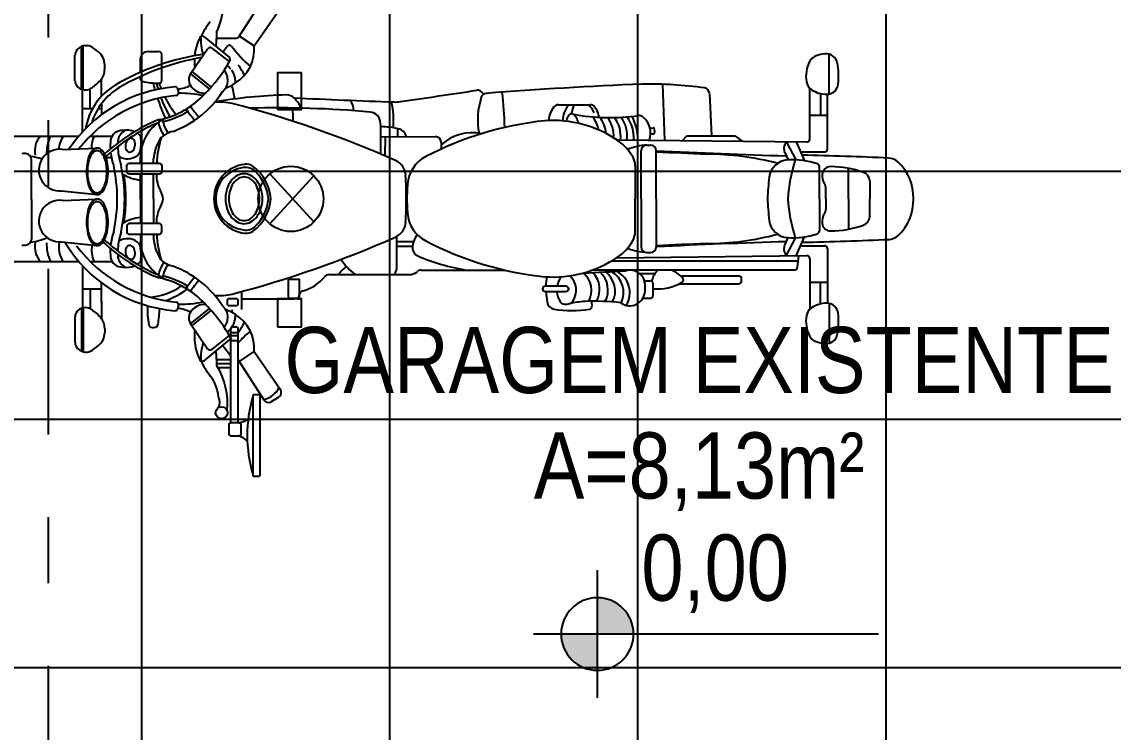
# Model space of a CAD drawing. Extents: x -263 to -176, y -135 to 681.
# Drawn here: x -216.181 to -214.531, y 641.152 to 642.226 of the extents above; entities that cross this region are included whole.
import ezdxf
from ezdxf.enums import TextEntityAlignment as Align

# ---------------------------------------------------------------- set-up
doc = ezdxf.new("R2010")
doc.units = 0
doc.header["$MEASUREMENT"] = 0
doc.header["$PDSIZE"] = -5
doc.linetypes.add('DASHDOT2', pattern=[0.5, 0.25, -0.125, 0, -0.125])
doc.layers.get('0').update_dxf_attribs({"linetype": 'CONTINUOUS'})
doc.layers.get('Defpoints').update_dxf_attribs({"linetype": 'CONTINUOUS'})
for name, color, linetype in [('DIVERSOS', 1, 'CONTINUOUS'), ('E-txt-g', 3, 'CONTINUOUS'), ('LAYER7', 4, 'CONTINUOUS')]:
    doc.layers.add(name, color=color, linetype=linetype)
for name, color, linetype, lineweight in [('E-Pen-C', 4, 'CONTINUOUS', 15), ('E-Pen-G', 3, 'CONTINUOUS', 30), ('E-Txt-W', 7, 'CONTINUOUS', 20)]:
    doc.layers.add(name, color=color, linetype=linetype, lineweight=lineweight)
doc.styles.add('F2', font='swissc.ttf')
doc.styles.add('REG60', font='romans.shx', dxfattribs={"width": 0.8, "height": 0.15})
doc.styles.add('REG80', font='romans.shx', dxfattribs={"width": 0.8, "height": 0.2})
doc.dimstyles.new('DIMENSION-1', dxfattribs={"dimtxt": 0.11, "dimasz": 0.07, "dimexe": 1, "dimexo": 0, "dimgap": 0.12, "dimtad": 1, "dimzin": 7, "dimdsep": 46, "dimtxsty": 'F2', "dimblk1": 'TRACO', "dimblk2": 'TRACO', "dimsah": 1, "dimcen": 1, "dimse1": 1, "dimse2": 1, "dimclrd": 256, "dimclre": 256, "dimclrt": 6, "dimadec": 0, "dimazin": 0, "dimtfac": 1, "dimtix": 1, "dimtmove": 2, "dimatfit": 3, "dimldrblk": 'TRACO', "dimfxl": 1, "dimtolj": 1, "dimtzin": 0, "dimarcsym": 0})

# ---------------------------------------------------------------- blocks, each defined once
blk = doc.blocks.new('TRACO')
at = {"layer": 'E-Pen-C'}
for p, q in [((0, 1), (0, -1)), ((-1, 0), (1, 0))]:
    blk.add_line(p, q, dxfattribs=at)
at = {"layer": 'E-Pen-G'}
blk.add_line((-0.424, -0.424), (0.424, 0.424), dxfattribs=at)
blk = doc.blocks.new('*D299')
at = {"color": 4, "lineweight": -2}
blk.add_line((-217.0713, 639.6702), (-213.3613, 639.6702), dxfattribs=at)
at = {"layer": 'Defpoints', "color": 0, "linetype": 'Continuous'}
for p in [(-213.2913, 642.4524), (-217.1413, 640.1524), (-213.2913, 639.6702)]:
    blk.add_point(p, dxfattribs=at)
at = {"color": 4, "linetype": 'Continuous', "lineweight": -2, "xscale": 0.07, "yscale": 0.07, "zscale": 0.07, "rotation": 180}
blk.add_blockref('TRACO', (-217.1413, 639.6702), dxfattribs=at)
at = {"color": 4, "linetype": 'Continuous', "lineweight": -2, "xscale": 0.07, "yscale": 0.07, "zscale": 0.07}
blk.add_blockref('TRACO', (-213.2913, 639.6702), dxfattribs=at)
at = {"color": 4, "linetype": 'Continuous', "insert": (-215.2163, 639.8415), "char_height": 0.1, "attachment_point": 5, "style": 'F2'}
blk.add_mtext('\\A1;3.85', dxfattribs=at)
blk = doc.blocks.new('TXT-AMB75')
at = {"layer": 'E-txt-g', "style": 'REG80', "width": 0.8, "flags": 8}
blk.add_attdef('TXT', text='', height=0.2, dxfattribs=at).set_placement((0.0055, 0.2964), align=Align.CENTER)
at = {"layer": 'E-Txt-W', "style": 'REG60', "width": 0.8, "flags": 8}
blk.add_attdef('TXT', text='', height=0.15, dxfattribs=at).set_placement((0.0055, 0.0271), align=Align.CENTER)
blk = doc.blocks.new('NIVEL')
at = {"layer": 'DIVERSOS'}
h = blk.add_hatch(color=7, dxfattribs=at)
h.paths.add_polyline_path([(0, 0.1375, 0.414214), (-0.1375, 0), (0, 0)])
h.paths.add_polyline_path([(0, 0), (0, -0.1375, 0.414214), (0.1375, 0)])
at = {"layer": 'DIVERSOS', "color": 7}
for p, q in [((0, 0.2417), (0, -0.2417)), ((1.0666, 0), (-0.2418, 0))]:
    blk.add_line(p, q, dxfattribs=at)
blk.add_circle((0, 0), 0.1375, dxfattribs=at)

msp = doc.modelspace()

# ---------------------------------------------------------------- hatches: boundary and pattern name
h = msp.add_hatch()
h.set_pattern_fill('ANSI37,_O', color=8, scale=3, angle=45)
h.set_pattern_definition([(90, (0, 0), (-0.375, 6e-17), []), (180, (0, 0), (-6e-17, -0.375), [])])
h.paths.add_polyline_path([(-216.2913, 643.0524), (-217.1413, 643.0524), (-217.1413, 642.6524), (-217.1413, 641.6524), (-217.1413, 641.1524), (-217.1413, 641.0425), (-216.2913, 641.0425)])
h.paths.add_polyline_path([(-216.2913, 641.0425), (-216.1413, 641.0425), (-216.1413, 643.0524), (-216.2913, 643.0524)])
h.paths.add_polyline_path([(-214.1413, 642.9024), (-214.1413, 643.0524), (-216.1413, 643.0524), (-216.1413, 642.9024)])
h.paths.add_polyline_path([(-216.1413, 642.9024), (-216.1413, 641.0425), (-213.9695, 641.0425, -0.166361), (-213.2713, 641.302, -0.414111), (-214.3913, 642.4224), (-214.3913, 642.4524), (-213.2913, 642.4524), (-213.2913, 642.8024), (-213.6827, 642.8024, -1), (-213.7499, 642.8024), (-214.1413, 642.8024), (-214.1413, 642.9024)])
h.paths.add_polyline_path([(-213.2713, 641.302, -0.00652), (-213.2413, 641.3024, -0.006695), (-213.2713, 641.302, 0.166361), (-213.9695, 641.0425), (-213.5325, 641.0425, -0.345772), (-213.4922, 641.0845), (-213.2521, 641.0848, -0.344553), (-213.2118, 641.0425), (-213.1413, 641.0425), (-213.1413, 642.4524), (-213.2413, 642.4524), (-213.2413, 642.4224), (-214.3913, 642.4224, 0.414111)])
h.paths.add_polyline_path([(-213.9695, 641.0425, 0.218082), (-214.3913, 640.1824), (-213.2413, 640.1824), (-213.2413, 640.1524), (-213.1413, 640.1524), (-213.1413, 641.0425), (-213.2121, 641.0425), (-213.2121, 640.9691, -0.331371), (-213.2521, 640.9291), (-213.4922, 640.9288, -0.330378), (-213.5322, 640.9691), (-213.5322, 641.0425)])
h.paths.add_polyline_path([(-216.1413, 641.0425), (-216.1413, 640.1524), (-214.3913, 640.1524), (-214.3913, 640.1824, -0.218082), (-213.9695, 641.0425)])
h.paths.add_polyline_path([(-216.1413, 641.0425), (-216.2913, 641.0425), (-216.2913, 640.1524), (-216.1413, 640.1524)])
h.paths.add_polyline_path([(-216.2913, 641.0425), (-217.1413, 641.0425), (-217.1413, 640.2524), (-217.1413, 640.1524), (-216.2913, 640.1524)])

# ---------------------------------------------------------------- linework, layer by layer
at = {"color": 8, "linetype": 'DASHDOT2'}
msp.add_line((-216.1413, 643.0524), (-216.1413, 640.1524), dxfattribs=at)
at = {"color": 8}
for p, q in [((-215.8531, 642.2031), (-215.8154, 642.2622)), ((-215.8299, 642.1894), (-215.7905, 642.2462)), ((-216.0884, 642.1233), (-216.0884, 642.1897)), ((-216.0859, 642.1901), (-216.0819, 642.1901)), ((-215.9056, 642.2032), (-215.8675, 642.1719)), ((-215.8867, 642.2013), (-215.8565, 642.2013)), ((-215.8774, 642.1801), (-215.8706, 642.1891)), ((-215.8524, 642.2043), (-215.8299, 642.1894)), ((-216.1009, 642.1368), (-216.1009, 642.1754)), ((-216.0911, 642.124), (-216.0911, 642.1885)), ((-215.9896, 642.181), (-215.9739, 642.181)), ((-215.9696, 642.1374), (-215.9696, 642.1767)), ((-215.9258, 642.1481), (-215.9004, 642.1851)), ((-215.8942, 642.1861), (-215.8674, 642.1653)), ((-214.9606, 642.1167), (-214.9606, 642.1769)), ((-216.0559, 642.1547), (-216.0559, 642.1606)), ((-216.0024, 642.1682), (-216.0024, 642.1493)), ((-216.0024, 642.1429), (-216.0024, 642.1402)), ((-215.9264, 642.1473), (-215.8977, 642.1242)), ((-215.924, 642.1507), (-215.8949, 642.1272)), ((-216.0894, 642.0596), (-216.0894, 642.1238)), ((-216.0777, 642.0947), (-216.0777, 642.1247)), ((-216.0609, 642.1134), (-216.0609, 642.1394)), ((-215.8778, 642.1203), (-215.8739, 642.1249)), ((-215.2128, 642.1315), (-215.2097, 642.0468)), ((-214.99, 642.0487), (-214.99, 642.1251)), ((-215.4845, 642.118), (-215.4835, 642.1162)), ((-215.1417, 642.1178), (-215.1386, 642.0536)), ((-214.9738, 642.1175), (-214.9738, 642.0847)), ((-214.9632, 642.0336), (-214.9632, 642.1164)), ((-216.0894, 642.0947), (-216.0744, 642.0947)), ((-216.066, 642.0947), (-216.0609, 642.0947)), ((-216.0609, 642.1022), (-216.0609, 642.0855)), ((-215.3701, 642.1006), (-215.3218, 642.1006)), ((-214.99, 642.0847), (-214.9632, 642.0847)), ((-215.6127, 642.0523), (-215.6127, 642.0642)), ((-215.2316, 642.0653), (-215.2268, 642.0657)), ((-215.2245, 642.0586), (-215.2249, 642.0641)), ((-216.2237, 642.0533), (-216.095, 642.0533)), ((-216.0777, 642.0532), (-216.0447, 642.0532)), ((-215.6384, 642.0522), (-215.5559, 642.0525)), ((-215.6317, 642.023), (-215.6312, 642.0522)), ((-215.5474, 642.0441), (-215.5471, 642.0336)), ((-215.2821, 642.0476), (-214.9943, 642.0444)), ((-215.2307, 642.0565), (-215.2261, 642.0568)), ((-215.1827, 642.0465), (-215.1761, 642.0536)), ((-215.1761, 642.0536), (-215.1034, 642.0536)), ((-215.1034, 642.0536), (-215.0922, 642.0455)), ((-215.0255, 642.0448), (-215.0112, 642.0173)), ((-215.0105, 642.0446), (-214.9978, 642.016)), ((-216.1198, 642.0329), (-216.0679, 642.0348)), ((-215.245, 641.9585), (-215.245, 642.0311)), ((-215.2364, 642.0396), (-215.2308, 642.0396)), ((-215.2222, 641.9585), (-215.2222, 642.0311)), ((-215.0278, 642.0284), (-215.0225, 642.0172)), ((-215.0038, 642.0293), (-214.9675, 642.0293)), ((-216.1668, 641.9575), (-216.1668, 642.0179)), ((-216.056, 642.0207), (-216.0457, 642.0207)), ((-216.0345, 642.0207), (-216.0311, 642.0207)), ((-216.0017, 642.0121), (-216.0017, 642.0213)), ((-215.982, 642.0121), (-215.982, 642.0189)), ((-215.2541, 642.0089), (-215.2541, 641.9585)), ((-216.0017, 641.9585), (-216.0017, 641.9959)), ((-215.982, 641.9585), (-215.982, 641.9959)), ((-215.8065, 641.996), (-215.7398, 641.9235)), ((-215.8065, 641.9206), (-215.7398, 641.9931)), ((-214.9755, 641.9585), (-214.9755, 642.0072)), ((-214.9313, 641.9585), (-214.9313, 642.0044)), ((-214.8992, 641.9858), (-214.8992, 641.9585)), ((-216.1212, 641.9706), (-216.0673, 641.9648)), ((-216.0017, 641.9585), (-216.0017, 641.921)), ((-215.982, 641.9585), (-215.982, 641.921)), ((-215.2541, 641.9081), (-215.2541, 641.9585)), ((-215.245, 641.9585), (-215.245, 641.8859)), ((-215.2222, 641.9585), (-215.2222, 641.8859)), ((-214.9755, 641.9585), (-214.9755, 641.9098)), ((-214.9658, 641.9585), (-214.9658, 641.974)), ((-214.9658, 641.9585), (-214.9658, 641.9429)), ((-214.9313, 641.9585), (-214.9313, 641.9126)), ((-214.8992, 641.9312), (-214.8992, 641.9585)), ((-216.1668, 641.9575), (-216.1668, 641.8971)), ((-216.1198, 641.9559), (-216.0679, 641.9578)), ((-216.1212, 641.8936), (-216.0673, 641.8878)), ((-216.0345, 641.8963), (-216.0311, 641.8963)), ((-216.0017, 641.9049), (-216.0017, 641.8956)), ((-215.982, 641.9049), (-215.982, 641.8981)), ((-215.615, 641.9012), (-215.615, 641.8518)), ((-215.615, 641.8937), (-215.5891, 641.8937)), ((-215.0278, 641.8886), (-215.0225, 641.8998)), ((-215.0255, 641.8722), (-215.0112, 641.8997)), ((-215.0105, 641.8724), (-214.9978, 641.901)), ((-215.615, 641.8866), (-215.5904, 641.8866)), ((-215.2364, 641.8773), (-215.2308, 641.8773)), ((-215.0038, 641.8876), (-214.9675, 641.8876)), ((-214.9632, 641.8833), (-214.9632, 641.8006)), ((-216.2237, 641.8636), (-216.095, 641.8636)), ((-216.0777, 641.8637), (-216.0447, 641.8637)), ((-215.2896, 641.8646), (-215.0074, 641.8646)), ((-215.2821, 641.8694), (-214.9943, 641.8726)), ((-215.0086, 641.8549), (-215.0064, 641.8724)), ((-214.99, 641.8683), (-214.99, 641.7919)), ((-216.0894, 641.8573), (-216.0894, 641.7932)), ((-215.7167, 641.8438), (-215.5952, 641.8438)), ((-215.6184, 641.8438), (-215.6163, 641.8473)), ((-215.5843, 641.8477), (-215.5831, 641.8488)), ((-215.5776, 641.8507), (-215.4511, 641.8507)), ((-215.3176, 641.8511), (-215.0128, 641.8511)), ((-215.2477, 641.8454), (-215.224, 641.8454)), ((-216.0609, 641.8023), (-216.0609, 641.8315)), ((-215.2401, 641.8343), (-215.2311, 641.8343)), ((-215.239, 641.8189), (-215.2391, 641.8284)), ((-215.2268, 641.8123), (-215.2268, 641.83)), ((-215.1874, 641.83), (-215.0974, 641.83)), ((-215.1852, 641.8418), (-215.0974, 641.8418)), ((-215.0932, 641.8343), (-215.0932, 641.8375)), ((-214.99, 641.8322), (-214.9632, 641.8322)), ((-214.9738, 641.7994), (-214.9738, 641.8322)), ((-216.0894, 641.8222), (-216.0705, 641.8222)), ((-216.0777, 641.8222), (-216.0777, 641.7923)), ((-216.0706, 641.8222), (-216.0609, 641.8222)), ((-215.8491, 641.8183), (-215.8491, 641.791)), ((-215.7624, 641.806), (-215.7624, 641.8112)), ((-216.0884, 641.7937), (-216.0884, 641.7272)), ((-216.0609, 641.8036), (-216.0609, 641.7776)), ((-215.8778, 641.7966), (-215.8739, 641.7921)), ((-215.8491, 641.8073), (-215.7699, 641.8073)), ((-215.2422, 641.8081), (-215.2311, 641.8081)), ((-214.9606, 641.8003), (-214.9606, 641.7401)), ((-216.1009, 641.7801), (-216.1009, 641.7416)), ((-216.0911, 641.7929), (-216.0911, 641.7285)), ((-215.9264, 641.7697), (-215.8977, 641.7928)), ((-215.924, 641.7663), (-215.8949, 641.7897)), ((-216.0559, 641.7623), (-216.0559, 641.7564)), ((-215.9258, 641.7689), (-215.9004, 641.7319)), ((-215.8658, 641.7608), (-215.8658, 641.6196)), ((-215.8615, 641.765), (-215.8583, 641.765)), ((-215.8541, 641.6199), (-215.8541, 641.7608)), ((-215.9201, 641.7449), (-215.9201, 641.7448)), ((-215.9056, 641.7138), (-215.8636, 641.7482)), ((-215.8942, 641.7309), (-215.8674, 641.7517)), ((-215.8658, 641.7566), (-215.8541, 641.7566)), ((-215.8658, 641.7518), (-215.8541, 641.7518)), ((-215.8658, 641.7442), (-215.8541, 641.7442)), ((-215.8774, 641.7369), (-215.8658, 641.7216)), ((-215.8524, 641.7127), (-215.8299, 641.7275)), ((-215.8299, 641.7275), (-215.7905, 641.6707)), ((-216.0859, 641.7269), (-216.0819, 641.7269)), ((-215.8867, 641.7157), (-215.8658, 641.7157)), ((-215.8541, 641.7153), (-215.8154, 641.6547)), ((-215.8865, 641.7096), (-215.8658, 641.7096)), ((-215.8853, 641.7033), (-215.8658, 641.7033)), ((-215.8318, 641.6617), (-215.8318, 641.5399)), ((-215.8309, 641.6625), (-215.8225, 641.6625)), ((-215.8216, 641.6617), (-215.8216, 641.5399)), ((-215.8037, 641.652), (-215.7931, 641.6585)), ((-215.8309, 641.5391), (-215.8225, 641.5391))]:
    msp.add_line(p, q, dxfattribs=at)
for points in [[(-215.7942, 642.0929), (-215.7942, 642.1493), (-215.7588, 642.1493), (-215.7588, 642.0929)], [(-215.7781, 641.808), (-215.7781, 641.837), (-215.762, 641.837), (-215.762, 641.808)], [(-215.7942, 641.7645), (-215.7942, 641.808), (-215.7588, 641.808), (-215.7588, 641.7645)]]:
    msp.add_lwpolyline(points, close=True, dxfattribs=at)
for points in [[(-215.3396, 642.0724, 0.056144), (-215.3423, 642.0801, 0.085082), (-215.3454, 642.0845, 0.153535), (-215.3496, 642.0866, 0.197677), (-215.3531, 642.0858, 0.1268), (-215.3559, 642.0826, 0.072333), (-215.3582, 642.0756, 0.051836)], [(-215.8174, 641.9585, 0.074545), (-215.8197, 641.9734, 0.085152), (-215.8256, 641.9852, 0.106245), (-215.8351, 641.9936, 0.128192), (-215.8454, 641.9962, 0.128192), (-215.8556, 641.9936, 0.106245), (-215.8651, 641.9852, 0.085152), (-215.8711, 641.9734, 0.074545), (-215.8733, 641.9585, 0.074545)], [(-215.8219, 641.9585, 0.070978), (-215.8238, 641.9715, 0.082547), (-215.8287, 641.9818, 0.106804), (-215.8367, 641.9891, 0.13387), (-215.8451, 641.9914, 0.13387), (-215.8535, 641.9891, 0.106804), (-215.8615, 641.9818, 0.082547), (-215.8664, 641.9715, 0.070978), (-215.8683, 641.9585, 0.070978)], [(-215.8733, 641.9585, 0.074545), (-215.8711, 641.9436, 0.085152), (-215.8651, 641.9318, 0.106245), (-215.8556, 641.9234, 0.128192), (-215.8454, 641.9207, 0.128192), (-215.8351, 641.9234, 0.106245), (-215.8256, 641.9318, 0.085152), (-215.8197, 641.9436, 0.074545), (-215.8174, 641.9585, 0.074545)], [(-215.8683, 641.9585, 0.070978), (-215.8664, 641.9454, 0.082547), (-215.8615, 641.9352, 0.106804), (-215.8535, 641.9278, 0.13387), (-215.8451, 641.9256, 0.13387), (-215.8367, 641.9278, 0.106804), (-215.8287, 641.9352, 0.082547), (-215.8238, 641.9454, 0.070978), (-215.8219, 641.9585, 0.070978)]]:
    msp.add_lwpolyline(points, format="xyb", dxfattribs=at)
for points in [[(-216.0154, 642.0498, 0.137096), (-216.0181, 642.0495, 0.107007), (-216.021, 642.0476, 0.081077), (-216.0231, 642.0447, 0.06906), (-216.0244, 642.0407, 0.06906), (-216.0246, 642.0364, 0.081077), (-216.0237, 642.0329, 0.107007), (-216.0217, 642.0302, 0.137096), (-216.0192, 642.029, 0.137096), (-216.0165, 642.0292, 0.107007), (-216.0136, 642.0311, 0.081077), (-216.0115, 642.034, 0.06906), (-216.0102, 642.0381, 0.06906), (-216.01, 642.0423, 0.081077), (-216.0109, 642.0458, 0.107007), (-216.013, 642.0486, 0.137096)], [(-216.0672, 642.0352, 0.18436), (-216.0726, 642.0331, 0.102224), (-216.0787, 642.0249, 0.061167), (-216.0821, 642.0142, 0.04746), (-216.0835, 641.9999, 0.04746), (-216.0821, 641.9856, 0.061167), (-216.0787, 641.975, 0.102224), (-216.0726, 641.9667, 0.18436), (-216.0672, 641.9647, 0.18436), (-216.0617, 641.9667, 0.102224), (-216.0556, 641.975, 0.061167), (-216.0522, 641.9856, 0.04746), (-216.0508, 641.9999, 0.04746), (-216.0522, 642.0142, 0.061167), (-216.0556, 642.0249, 0.102224), (-216.0617, 642.0331, 0.18436)], [(-216.0674, 642.0311, 0.18436), (-216.0723, 642.0292, 0.102224), (-216.0778, 642.0218, 0.061167), (-216.0809, 642.0122, 0.04746), (-216.0821, 641.9993, 0.04746), (-216.0809, 641.9864, 0.061167), (-216.0778, 641.9769, 0.102224), (-216.0723, 641.9694, 0.18436), (-216.0674, 641.9676, 0.18436), (-216.0625, 641.9694, 0.102224), (-216.057, 641.9769, 0.061167), (-216.0539, 641.9864, 0.04746), (-216.0527, 641.9993, 0.04746), (-216.0539, 642.0122, 0.061167), (-216.057, 642.0218, 0.102224), (-216.0625, 642.0292, 0.18436)], [(-216.0227, 642.0002), (-216.0227, 642.0078, -0.414214), (-216.0184, 642.0121), (-215.9738, 642.0121, -0.414214), (-215.9695, 642.0078), (-215.9695, 642.0002, -0.414214), (-215.9738, 641.9959), (-216.0184, 641.9959, -0.414214)], [(-216.0672, 641.9582, 0.18436), (-216.0726, 641.9562, 0.102224), (-216.0787, 641.9479, 0.061167), (-216.0821, 641.9373, 0.04746), (-216.0835, 641.923, 0.04746), (-216.0821, 641.9087, 0.061167), (-216.0787, 641.898, 0.102224), (-216.0726, 641.8898, 0.18436), (-216.0672, 641.8877, 0.18436), (-216.0617, 641.8898, 0.102224), (-216.0556, 641.898, 0.061167), (-216.0522, 641.9087, 0.04746), (-216.0508, 641.923, 0.04746), (-216.0522, 641.9373, 0.061167), (-216.0556, 641.9479, 0.102224), (-216.0617, 641.9562, 0.18436)], [(-216.0674, 641.9541, 0.18436), (-216.0723, 641.9522, 0.102224), (-216.0778, 641.9448, 0.061167), (-216.0809, 641.9352, 0.04746), (-216.0821, 641.9223, 0.04746), (-216.0809, 641.9095, 0.061167), (-216.0778, 641.8999, 0.102224), (-216.0723, 641.8925, 0.18436), (-216.0674, 641.8906, 0.18436), (-216.0625, 641.8925, 0.102224), (-216.057, 641.8999, 0.061167), (-216.0539, 641.9095, 0.04746), (-216.0527, 641.9223, 0.04746), (-216.0539, 641.9352, 0.061167), (-216.057, 641.9448, 0.102224), (-216.0625, 641.9522, 0.18436)], [(-216.0227, 641.9168), (-216.0227, 641.9092, 0.414214), (-216.0184, 641.9049), (-215.9738, 641.9049, 0.414214), (-215.9695, 641.9092), (-215.9695, 641.9168, 0.414214), (-215.9738, 641.921), (-216.0184, 641.921, 0.414214)], [(-216.0154, 641.8672, 0.137096), (-216.013, 641.8684, 0.107007), (-216.0109, 641.8712, 0.081077), (-216.01, 641.8747, 0.06906), (-216.0102, 641.8789, 0.06906), (-216.0115, 641.8829, 0.081077), (-216.0136, 641.8859, 0.107007), (-216.0165, 641.8877, 0.137096), (-216.0192, 641.888, 0.137096), (-216.0217, 641.8868, 0.107007), (-216.0237, 641.884, 0.081077), (-216.0246, 641.8805, 0.06906), (-216.0244, 641.8763, 0.06906), (-216.0231, 641.8723, 0.081077), (-216.021, 641.8693, 0.107007), (-216.0181, 641.8675, 0.137096)], [(-215.3936, 641.8221), (-215.3936, 641.8224, -0.414214), (-215.3893, 641.8267), (-215.3591, 641.8267, -0.414214), (-215.3548, 641.8224), (-215.3548, 641.8221, -0.414214), (-215.3591, 641.8178), (-215.3893, 641.8178, -0.414214)], [(-215.8703, 641.7992), (-215.8703, 641.8053, -0.414214), (-215.8677, 641.8078), (-215.8573, 641.8078, -0.414214), (-215.8547, 641.8053), (-215.8547, 641.7992, -0.414214), (-215.8573, 641.7966), (-215.8677, 641.7966, -0.414214)], [(-215.8685, 641.6157), (-215.8685, 641.6043, 0.414214), (-215.8642, 641.6001), (-215.8537, 641.6001, 0.414214), (-215.8494, 641.6043), (-215.8494, 641.6157, 0.414214), (-215.8537, 641.6199), (-215.8642, 641.6199, 0.414214)]]:
    msp.add_lwpolyline(points, format="xyb", close=True, dxfattribs=at)
for centre, radius in [((-215.7746, 641.9583), 0.0493), ((-215.8792, 641.6351), 0.00904)]:
    msp.add_circle(centre, radius, dxfattribs=at)
for centre, radius, start, end in [((-216.001, 642.2631), 0.1259, 335.521, 9.8102), ((-215.8098, 642.1552), 0.1118, 140.8329, 154.5058), ((-216.133, 642.2131), 0.2466, 354.2669, 359.4898), ((-216.064, 642.1376), 0.0577, 116.5157, 122.478), ((-216.0859, 642.1815), 0.00856, 90, 116.5157), ((-216.0819, 642.1815), 0.00856, 60.4512, 90), ((-215.8405, 642.1665), 0.0799, 153.8354, 174.1311), ((-215.9083, 642.1998), 0.00428, 50.7024, 153.8354), ((-215.8254, 642.201), 0.0854, 178.4412, 196.5102), ((-215.8674, 642.1867), 0.004, 36.0442, 142.8763), ((-215.89, 642.1847), 0.0603, 301.784, 4.5483), ((-215.8565, 642.2053), 0.004, 270, 327.4396), ((-216.088, 642.1754), 0.0128, 122.478, 180), ((-216.1201, 642.1142), 0.086, 50.303, 60.4512), ((-216.0816, 642.1606), 0.0257, 0, 50.303), ((-215.8523, 641.8077), 0.3732, 98.2689, 120.2448), ((-215.9896, 642.1682), 0.0128, 90, 180), ((-215.9739, 642.1767), 0.00428, 0, 90), ((-215.8968, 642.1827), 0.00428, 52.2473, 145.519), ((-215.721, 642.2932), 0.177, 216.0442, 229.5793), ((-214.975, 642.1582), 0.0171, 109.0176, 153.4421), ((-214.9603, 642.1155), 0.0623, 96.257, 109.0176), ((-214.9652, 642.1604), 0.0171, 10.9617, 96.257), ((-215.8459, 641.8041), 0.3732, 99.8092, 120.2448), ((-215.8405, 642.1665), 0.0799, 177.6075, 186.9102), ((-216.0682, 642.2814), 0.2319, 314.6409, 330.4011), ((-215.8907, 642.1342), 0.0325, 39.0272, 51.9723), ((-215.87, 642.1688), 0.004, 330.4011, 50.7024), ((-215.9162, 642.113), 0.0783, 24.0671, 37.4396), ((-214.9444, 642.1429), 0.0514, 153.4421, 188.6553), ((-215.054, 642.1432), 0.1076, 353.83, 10.9617), ((-216.0816, 642.1547), 0.0257, 319.8337, 0), ((-215.9981, 642.1402), 0.00428, 180, 257.0419), ((-215.9117, 642.1384), 0.0171, 145.519, 220.1735), ((-215.8989, 642.1364), 0.0291, 358.7033, 35.0034), ((-215.8907, 642.1342), 0.0325, 358.6792, 35.0264), ((-215.9329, 641.9153), 0.2129, 94.4969, 146.3702), ((-216.088, 642.1368), 0.0128, 180, 236.6758), ((-216.0787, 642.1511), 0.0299, 236.6758, 239.4499), ((-216.0852, 642.1401), 0.0171, 239.4499, 303.9196), ((-215.9916, 642.0489), 0.0946, 120.9152, 170.6258), ((-215.9852, 642.0453), 0.0946, 120.9152, 162.8364), ((-216.1125, 642.1807), 0.0661, 303.9196, 319.8337), ((-215.9741, 642.2447), 0.1115, 257.0419, 270.108), ((-215.6945, 642.2037), 0.2967, 193.685, 195.7923), ((-215.8108, 642.1701), 0.1707, 192.4698, 195.6556), ((-215.9739, 642.1374), 0.00428, 270.108, 0), ((-215.836, 642.1774), 0.1446, 197.8118, 201.3124), ((-215.9493, 642.1233), 0.00428, 15.258, 94.4969), ((-215.9743, 642.1165), 0.0302, 5.1224, 15.258), ((-215.9513, 642.176), 0.0523, 276.8609, 298.2339), ((-215.9046, 642.1443), 0.0263, 220.1735, 272.0633), ((-215.8869, 642.1361), 0.0171, 319.1855, 358.7033), ((-215.8899, 642.1793), 0.0557, 287.813, 304.5915), ((-216.0576, 642.077), 0.201, 9.2486, 15.3175), ((-214.9737, 635.6016), 6.5357, 92.36561, 94.4358), ((-215.2343, 641.5204), 0.6115, 81.9901, 90.8607), ((-215.1503, 642.1174), 0.00856, 2.8271, 81.9901), ((-214.9782, 642.1378), 0.0171, 188.6553, 237.2071), ((-214.9637, 642.1603), 0.044, 237.2071, 269.1988), ((-214.9641, 642.1335), 0.0171, 269.1988, 353.83), ((-215.9264, 641.9009), 0.2148, 95.7787, 141.7622), ((-215.6945, 642.2037), 0.2967, 198.4449, 204.6334), ((-216.0001, 642.2048), 0.1297, 282.6448, 317.0359), ((-215.8108, 642.1701), 0.1707, 200.2574, 210.9013), ((-215.836, 642.1774), 0.1446, 206.8349, 219.1999), ((-216.0037, 642.2004), 0.1491, 290.0845, 327.5257), ((-215.9484, 642.1188), 0.00428, 275.7787, 5.1224), ((-215.9431, 641.9356), 0.1824, 78.6059, 90.3415), ((-215.7652, 641.4038), 0.7117, 91.3139, 100.0407), ((-215.7812, 642.0983), 0.0171, 43.3243, 91.3139), ((-214.4725, 672.2892), 30.2062, 267.53895, 267.82594), ((-215.8087, 642.0723), 0.055, 24.8614, 43.3243), ((-215.7084, 642.092), 0.0286, 359.0902, 32.2964), ((-257.9326, 927.8914), 288.9031, 278.424024, 278.447196), ((-215.492, 642.1139), 0.00856, 28.5514, 98.4472), ((-215.3829, 642.0781), 0.1091, 161.9884, 190.9532), ((-215.4785, 642.1092), 0.00856, 94.4358, 161.9884), ((-215.9871, 642.0549), 0.5361, 1.209, 6.9337), ((-215.998, 642.2013), 0.1297, 283.3715, 301.3249), ((-215.7842, 642.1974), 0.1812, 214.8443, 221.5826), ((-215.7776, 642.2019), 0.1812, 214.9067, 221.5218), ((-215.8831, 642.0102), 0.0944, 77.8302, 93.9159), ((-216.2825, 640.5039), 1.6527, 66.226, 75.3033), ((-215.794, 640.5475), 1.5483, 84.8293, 91.5713), ((-215.8708, 642.0813), 0.0999, 356.6367, 8.2567), ((-215.7782, 642.0735), 0.1591, 357.1486, 11.3635), ((-215.6164, 642.1561), 0.0514, 267.8259, 278.424), ((-215.3446, 642.0724), 0.0407, 142.4974, 174.0224), ((-215.3701, 642.092), 0.00856, 90, 142.4974), ((-215.311, 642.071), 0.0532, 146.2979, 174.4306), ((-215.2929, 642.0756), 0.0588, 154.8594, 169.0097), ((-215.3388, 642.0808), 0.0241, 18.3548, 54.9232), ((-215.3218, 642.092), 0.00856, 41.095, 90), ((-215.3368, 642.0789), 0.0284, 5.4435, 41.095), ((-215.8594, 641.808), 0.2937, 114.8801, 132.0607), ((-215.9363, 642.0209), 0.0655, 117.0473, 179.6062), ((-215.9596, 642.024), 0.0556, 102.6448, 114.8801), ((-215.9302, 642.0819), 0.0453, 190.2344, 217.1371), ((-215.9238, 642.0852), 0.0453, 189.3206, 216.9338), ((-215.9544, 642.0563), 0.0257, 107.1265, 117.0473), ((-215.656, 642.0725), 0.0171, 2.4197, 84.8293), ((-215.3372, 641.5732), 0.506, 96.0441, 117.4623), ((-215.3783, 641.9035), 0.1733, 55.7768, 94.0288), ((-215.2918, 642.3948), 0.3136, 259.7205, 277.835), ((-215.3542, 642.0536), 0.0459, 11.0089, 38.6482), ((-215.3438, 642.0534), 0.0459, 4.6068, 37.9011), ((-215.3323, 642.0536), 0.0459, 356.0108, 36.9065), ((-215.3218, 642.0536), 0.0459, 352.3592, 36.9849), ((-215.3119, 642.0539), 0.0459, 351.8913, 37.1496), ((-215.31, 642.051), 0.0539, 356.0657, 35.4453), ((-215.331, 642.0459), 0.0812, 0.9619, 27.161), ((-215.2479, 642.0756), 0.00856, 52.0446, 97.835), ((-215.2618, 642.0578), 0.0312, 339.8112, 52.0446), ((-215.8573, 641.8045), 0.2937, 113.6956, 133.005), ((-216.0294, 642.0437), 0.0181, 87.6878, 168.8293), ((-216.0159, 642.0434), 0.0204, 112.3341, 169.2834), ((-216.0231, 642.0303), 0.0319, 67.1567, 100.0783), ((-216.0231, 642.0303), 0.0319, 55.1657, 58.4949), ((-215.9448, 642.0227), 0.0384, 101.4778, 122.0873), ((-216.2692, 642.0465), 0.6308, 358.1325, 2.4197), ((-215.6404, 641.9477), 0.1198, 76.3249, 89.1804), ((-215.6161, 642.0475), 0.0171, 16.782, 76.3249), ((-215.5008, 641.99), 0.0682, 77.8259, 132.9545), ((-215.2266, 642.0639), 0.00171, 4.3987, 94.6534), ((-215.2262, 642.0585), 0.00171, 273.2245, 4.3987), ((-216.1258, 642.0305), 0.0359, 140.3451, 189.8858), ((-216.0845, 642.0274), 0.0593, 154.0504, 182.4153), ((-216.0881, 642.0318), 0.0372, 144.5037, 178.5752), ((-216.0374, 642.036), 0.0385, 153.363, 182.1982), ((-215.9545, 642.039), 0.093, 174.9607, 183.2797), ((-215.9432, 642.039), 0.093, 174.9607, 177.8282), ((-216.0097, 642.0495), 0.00856, 5.5725, 55.1657), ((-216.0747, 642.0431), 0.0738, 351.4647, 5.5725), ((-215.9133, 642.0134), 0.0689, 152.2647, 175.3911), ((-215.8282, 642.0066), 0.1491, 162.8434, 177.8981), ((-215.9516, 642.0335), 0.0257, 122.0873, 152.2647), ((-215.6227, 642.0455), 0.0239, 16.582, 16.782), ((-215.5559, 642.0439), 0.00856, 1.5482, 90.1731), ((-215.3202, 641.9867), 0.0718, 28.6986, 56.7887), ((-215.0066, 642.0327), 0.0226, 147.7086, 172.5752), ((-214.9942, 642.0487), 0.00428, 269.3643, 0), ((-216.1781, 642.0051), 0.0217, 78.207, 98.3928), ((-216.1754, 642.0179), 0.00856, 0, 78.207), ((-216.1242, 642.0018), 0.0314, 81.9071, 275.5234), ((-215.9545, 642.039), 0.093, 186.3272, 199.1308), ((-215.9432, 642.039), 0.093, 181.0009, 199.1308), ((-216.0144, 642.0341), 0.0128, 307.5564, 351.4647), ((-215.2302, 641.9438), 0.096, 93.7127, 111.5258), ((-215.2364, 642.0311), 0.00856, 90, 180), ((-215.2308, 642.0311), 0.00856, 0, 90), ((-214.6855, 653.1637), 11.1456, 267.24012, 268.25268), ((-214.6855, 653.1622), 11.1456, 267.24012, 267.63098), ((-215.148, 641.5954), 0.4307, 75.2679, 89.7715), ((-215.0163, 642.0339), 0.0128, 172.5752, 205.641), ((-215.2381, 632.8452), 9.1822, 87.70872, 88.52436), ((-214.9675, 642.0336), 0.00428, 270, 0), ((-216.1776, 641.941), 0.0818, 70.9427, 83.2667), ((-216.2877, 641.9564), 0.2508, 0.4743, 11.9881), ((-216.0216, 642.0435), 0.0247, 237.6522, 307.5564), ((-216.2765, 641.9564), 0.2508, 0.4743, 11.9881), ((-215.8386, 641.9585), 0.0523, 96.0397, 263.9603), ((-215.8416, 641.9936), 0.0171, 53.3568, 98.3291), ((-215.6266, 641.9928), 0.0257, 3.1379, 66.226), ((-215.5469, 641.9766), 0.0514, 117.4623, 175.8623), ((-215.2797, 642.0089), 0.0257, 0, 28.6986), ((-215.0216, 641.9872), 0.03, 93.6051, 172.3535), ((-215.016, 641.8986), 0.1188, 71.5083, 93.6051), ((-214.8015, 641.947), 0.2218, 161.5361, 177.0433), ((-214.9797, 642.0072), 0.00428, 0, 71.5083), ((-214.8719, 641.9973), 0.0227, 46.8256, 87.7087), ((-214.9062, 641.9607), 0.0729, 358.243, 46.8256), ((-215.9974, 642.0458), 0.059, 237.8956, 265.8204), ((-216.2746, 641.9564), 0.2508, 0.4743, 8.7537), ((-215.9276, 641.9943), 0.0501, 178.1353, 208.6436), ((-215.8407, 641.9585), 0.0474, 96.8553, 263.1447), ((-215.8428, 641.9844), 0.0214, 45.2016, 99.5831), ((-215.8707, 641.9544), 0.0659, 3.5313, 53.3568), ((-215.8742, 641.9528), 0.0659, 4.9264, 45.2016), ((-216.1863, 641.9621), 0.5862, 359.6438, 3.1379), ((-214.759, 641.952), 0.2949, 172.3535, 178.7337), ((-214.949, 641.9934), 0.0226, 174.8595, 213.0564), ((-214.9587, 641.9942), 0.0128, 89.7388, 174.8595), ((-214.9597, 641.8574), 0.1497, 70.2249, 89.5812), ((-214.9121, 641.9858), 0.0128, 0, 76.3878), ((-215.1148, 641.9453), 0.4846, 175.8623, 178.4466), ((-214.9786, 641.974), 0.0128, 0, 33.0564), ((-216.2877, 641.9606), 0.2508, 348.0119, 359.5257), ((-216.2765, 641.9606), 0.2508, 348.0119, 359.5257), ((-216.2746, 641.9606), 0.2508, 351.2463, 359.5257), ((-215.9936, 641.9568), 0.0259, 3.7037, 31.4497), ((-215.9936, 641.9602), 0.0259, 328.5503, 356.2963), ((-215.8707, 641.9625), 0.0659, 306.6432, 356.4687), ((-215.8742, 641.9641), 0.0659, 314.7984, 355.0736), ((-216.1863, 641.9548), 0.5862, 356.8621, 0.3562), ((-215.1148, 641.9716), 0.4846, 181.5534, 184.1377), ((-214.759, 641.965), 0.2949, 181.2663, 187.6465), ((-214.8015, 641.9699), 0.2218, 182.9567, 198.4639), ((-214.9062, 641.9562), 0.0729, 313.1744, 1.757), ((-216.1242, 641.9249), 0.0314, 81.9071, 275.5234), ((-215.9276, 641.9227), 0.0501, 151.3564, 181.8647), ((-214.9786, 641.9429), 0.0128, 326.9436, 0), ((-215.9974, 641.8712), 0.059, 94.1796, 122.1044), ((-215.5469, 641.9404), 0.0514, 184.1377, 242.5377), ((-215.0216, 641.9297), 0.03, 187.6465, 266.3949), ((-214.949, 641.9236), 0.0226, 146.9436, 185.1405), ((-214.9121, 641.9312), 0.0128, 283.6122, 0), ((-215.8428, 641.9325), 0.0214, 260.4169, 314.7984), ((-215.8416, 641.9234), 0.0171, 261.6709, 306.6432), ((-215.6266, 641.9242), 0.0257, 293.774, 356.8621), ((-214.9797, 641.9098), 0.00428, 288.4917, 0), ((-214.9587, 641.9227), 0.0128, 185.1405, 270.2612), ((-214.9597, 642.0595), 0.1497, 270.4188, 289.7751), ((-216.1754, 641.8971), 0.00856, 281.793, 0), ((-216.1776, 641.9741), 0.0818, 276.7333, 294.8984), ((-216.1258, 641.8865), 0.0359, 170.1142, 219.6549), ((-216.0881, 641.8852), 0.0372, 167.1296, 215.4963), ((-215.9329, 642.0016), 0.2129, 210.661, 265.5031), ((-215.8594, 642.109), 0.2937, 227.3251, 245.1199), ((-215.8573, 642.1125), 0.2937, 226.995, 246.3044), ((-215.9545, 641.878), 0.093, 160.8692, 173.6728), ((-215.9432, 641.878), 0.093, 160.8692, 178.9991), ((-216.0216, 641.8735), 0.0247, 52.4436, 122.3478), ((-216.0144, 641.8829), 0.0128, 8.5353, 52.4436), ((-215.9363, 641.8961), 0.0655, 180.3938, 242.9527), ((-215.9133, 641.9036), 0.0689, 184.6089, 207.7353), ((-215.8282, 641.9104), 0.1491, 182.1019, 197.1566), ((-216.2825, 643.4131), 1.6527, 284.6967, 293.774), ((-215.56, 641.8846), 0.0305, 140.0232, 181.4996), ((-215.3372, 642.3438), 0.506, 242.5377, 263.9559), ((-215.3202, 641.9302), 0.0718, 303.2113, 331.3014), ((-215.2797, 641.9081), 0.0257, 331.3014, 0), ((-214.6855, 630.7532), 11.1456, 91.74732, 92.75988), ((-215.148, 642.3215), 0.4307, 270.2285, 284.7321), ((-215.016, 642.0184), 0.1188, 266.3949, 288.4917), ((-215.2381, 651.0718), 9.1822, 271.47564, 272.30115), ((-214.8719, 641.9197), 0.0227, 272.2913, 313.1744), ((-216.1781, 641.91), 0.0217, 261.6072, 281.793), ((-216.0845, 641.8896), 0.0593, 177.5847, 205.9496), ((-215.9264, 642.0161), 0.2148, 216.7554, 264.2213), ((-216.0374, 641.881), 0.0385, 168.5129, 206.637), ((-215.9545, 641.878), 0.093, 176.7203, 185.0393), ((-216.0747, 641.8738), 0.0738, 354.4275, 8.5353), ((-215.5777, 641.8841), 0.0128, 181.4996, 246.6427), ((-215.2302, 641.9731), 0.096, 248.4742, 266.2873), ((-215.2364, 641.8859), 0.00856, 180, 270), ((-215.2308, 641.8859), 0.00856, 270, 0), ((-214.6855, 630.7547), 11.1456, 92.36902, 92.75988), ((-215.0163, 641.883), 0.0128, 154.359, 187.4248), ((-215.0066, 641.8843), 0.0226, 187.4248, 212.2914), ((-214.9675, 641.8833), 0.00428, 0, 90), ((-216.0294, 641.8733), 0.0181, 191.1707, 272.3122), ((-215.9432, 641.878), 0.093, 182.1718, 185.0393), ((-216.0159, 641.8736), 0.0204, 190.7166, 247.6659), ((-216.0231, 641.8867), 0.0319, 301.5051, 304.8343), ((-216.0097, 641.8675), 0.00856, 304.8343, 354.4275), ((-215.9302, 641.8351), 0.0453, 142.8629, 169.7656), ((-215.9516, 641.8835), 0.0257, 207.7353, 237.9127), ((-215.9448, 641.8942), 0.0384, 237.9127, 258.5222), ((-215.6194, 641.9193), 0.0951, 213.3859, 232.4739), ((-215.4575, 642.1624), 0.316, 246.6427, 260.5223), ((-215.3783, 642.0135), 0.1733, 265.9712, 304.2232), ((-214.9942, 641.8683), 0.00428, 0, 90.6357), ((-216.0231, 641.8867), 0.0319, 259.9217, 292.8433), ((-215.9238, 641.8318), 0.0453, 143.0662, 170.6794), ((-216.0037, 641.7165), 0.1491, 32.4743, 69.9155), ((-215.7167, 641.8353), 0.00856, 90, 141.068), ((-215.5719, 641.7268), 0.1758, 132.3055, 138.2462), ((-215.6235, 641.8518), 0.00856, 328.0274, 0), ((-215.5952, 641.8609), 0.0171, 270, 309.5387), ((-215.5776, 641.8422), 0.00856, 90, 129.5387), ((-215.5752, 647.2914), 5.4505, 272.5486, 273.2315), ((-215.3546, 641.8198), 0.0345, 331.7508, 49.9014), ((-215.3438, 641.8217), 0.0361, 329.8767, 44.2278), ((-215.3312, 641.8206), 0.0361, 331.3167, 48.0597), ((-215.3203, 641.8189), 0.0361, 333.1337, 53.4177), ((-215.3076, 641.8171), 0.0361, 333.4944, 59.7642), ((-215.2982, 641.8166), 0.0361, 327.9971, 63.0183), ((-215.2618, 641.8276), 0.0228, 2.0694, 105.566), ((-215.19, 641.8234), 0.0405, 136.8041, 165.0837), ((-215.2226, 641.7999), 0.0562, 44.2115, 65.8484), ((-215.0128, 641.8554), 0.00428, 270, 352.8434), ((-215.9966, 641.9096), 0.1003, 275.9386, 304.5183), ((-215.9596, 641.893), 0.0556, 245.1199, 257.3552), ((-216.0001, 641.7121), 0.1297, 42.9641, 77.3552), ((-215.998, 641.7156), 0.1297, 58.6751, 76.6285), ((-215.9544, 641.8607), 0.0257, 242.9527, 252.8735), ((-215.7842, 641.7196), 0.1812, 138.4174, 145.1557), ((-215.7776, 641.7151), 0.1812, 138.4782, 145.0933), ((-215.7721, 641.88), 0.0626, 284.9005, 321.068), ((-215.2658, 641.8237), 0.1232, 172.1779, 178.584), ((-215.3385, 641.8208), 0.0339, 144.2076, 169.9356), ((-215.3734, 641.8201), 0.0302, 326.657, 46.5737), ((-215.2311, 641.83), 0.00428, 0, 90), ((-215.2191, 641.8898), 0.0677, 263.4625, 302.081), ((-215.1854, 641.8361), 0.00428, 302.081, 44.2115), ((-215.0974, 641.8375), 0.00428, 0, 90), ((-215.0974, 641.8343), 0.00428, 270, 0), ((-216.0135, 641.934), 0.1389, 291.2356, 306.3114), ((-215.8831, 641.9067), 0.0944, 266.0841, 282.1698), ((-215.7538, 641.8112), 0.00856, 104.9005, 180), ((-215.2658, 641.8237), 0.1232, 182.7243, 189.9832), ((-215.3385, 641.8208), 0.0339, 185.0351, 211.1608), ((-215.262, 641.8197), 0.0229, 232.9585, 358.1191), ((-215.2311, 641.8123), 0.00428, 270, 0), ((-216.0852, 641.7769), 0.0171, 56.0804, 120.5501), ((-215.877, 641.7906), 0.1143, 176.8662, 191.5327), ((-215.9484, 641.7982), 0.00428, 354.8776, 84.2213), ((-215.9743, 641.8005), 0.0302, 344.742, 354.8776), ((-215.9431, 641.9814), 0.1824, 269.6585, 281.3941), ((-215.9046, 641.7726), 0.0263, 87.9367, 139.8265), ((-216.0682, 641.6356), 0.2319, 29.246, 45.3591), ((-215.3745, 641.8045), 0.0128, 189.9832, 260.825), ((-215.3602, 641.8077), 0.00856, 211.1608, 264.9489), ((-215.3591, 641.8195), 0.0205, 264.9489, 288.6948), ((-215.3209, 641.6602), 0.1434, 93.7618, 103.0406), ((-215.3553, 641.8082), 0.00856, 288.6948, 326.657), ((-215.3157, 641.4484), 0.3552, 83.5447, 92.3456), ((-215.3236, 641.7959), 0.00428, 278.8122, 353.7644), ((-215.3405, 641.7978), 0.0213, 353.7644, 15.854), ((-214.9782, 641.7792), 0.0171, 122.7929, 171.3447), ((-214.9637, 641.7567), 0.044, 90.8012, 122.7929), ((-214.9641, 641.7835), 0.0171, 6.17, 90.8012), ((-216.088, 641.7801), 0.0128, 123.3242, 180), ((-216.0787, 641.7659), 0.0299, 120.5501, 123.3242), ((-216.1125, 641.7362), 0.0661, 40.1663, 56.0804), ((-216.0816, 641.7623), 0.0257, 0, 40.1663), ((-216.129, 641.7948), 0.1559, 350.3235, 359.2011), ((-215.9493, 641.7937), 0.00428, 265.5031, 344.742), ((-215.9513, 641.741), 0.0523, 61.7661, 83.1391), ((-215.9117, 641.7786), 0.0171, 139.8265, 214.481), ((-215.8989, 641.7806), 0.0291, 324.9966, 1.2967), ((-215.8869, 641.7809), 0.0171, 1.2967, 40.8145), ((-215.8899, 641.7377), 0.0557, 55.4085, 72.187), ((-215.8907, 641.7828), 0.0325, 324.9736, 1.3208), ((-216.0576, 641.8399), 0.201, 344.6825, 345.8981), ((-215.89, 641.7323), 0.0603, 355.4517, 58.216), ((-215.3492, 641.9611), 0.1715, 260.825, 278.8122), ((-214.9444, 641.7741), 0.0514, 171.3447, 206.5579), ((-215.054, 641.7738), 0.1076, 349.0383, 6.17), ((-215.9848, 641.7686), 0.00428, 191.5327, 252.9735), ((-215.9829, 641.7748), 0.0107, 252.9735, 301.2477), ((-215.9796, 641.7693), 0.00428, 301.2477, 350.3235), ((-215.8907, 641.7828), 0.0325, 308.0277, 320.9728), ((-215.8615, 641.7608), 0.00428, 90, 180), ((-215.8583, 641.7608), 0.00428, 0, 90), ((-215.9162, 641.804), 0.0783, 322.5604, 335.9329), ((-216.0816, 641.7564), 0.0257, 309.697, 0), ((-215.8405, 641.7505), 0.0799, 173.0898, 184.0232), ((-215.8405, 641.7505), 0.0799, 184.0479, 206.1646), ((-215.721, 641.6238), 0.177, 130.4207, 138.7386), ((-214.975, 641.7588), 0.0171, 206.5579, 250.9824), ((-214.9652, 641.7566), 0.0171, 263.743, 349.0383), ((-216.088, 641.7416), 0.0128, 180, 237.522), ((-216.064, 641.7794), 0.0577, 237.522, 243.4843), ((-216.0859, 641.7354), 0.00856, 243.4843, 270), ((-216.0819, 641.7354), 0.00856, 270, 299.5488), ((-216.1201, 641.8028), 0.086, 299.5488, 309.697), ((-215.8254, 641.7159), 0.0854, 162.6819, 181.5588), ((-215.8968, 641.7343), 0.00428, 214.481, 307.7527), ((-216.133, 641.7039), 0.2466, 0.5102, 5.7331), ((-214.9603, 641.8015), 0.0623, 250.9824, 263.743), ((-215.9083, 641.7171), 0.00428, 206.1646, 309.2976), ((-215.8098, 641.7617), 0.1118, 205.4942, 219.1671), ((-215.9805, 641.6488), 0.1102, 354.628, 31.3104), ((-215.9396, 641.656), 0.0556, 3.019, 39.1671), ((-215.8309, 641.6617), 0.000856, 90, 180), ((-215.8225, 641.6617), 0.000856, 0, 90), ((-215.8234, 641.6893), 0.0351, 282.8505, 332.7641), ((-215.7975, 641.6658), 0.00856, 301.4091, 34.7778), ((-215.8998, 641.6508), 0.0177, 332.827, 27.1079), ((-215.6367, 641.6008), 0.2038, 163.1793, 196.8207), ((-215.8082, 641.6593), 0.00856, 212.5604, 301.4091), ((-215.8576, 641.6541), 0.0343, 276.551, 302.6508), ((-215.864, 641.5663), 0.0353, 47.9628, 73.0112), ((-215.8309, 641.5399), 0.000856, 180, 270), ((-215.8225, 641.5399), 0.000856, 270, 0)]:
    msp.add_arc(centre, radius, start, end, dxfattribs=at)

# ---------------------------------------------------------------- block references
ref = msp.add_blockref('TXT-AMB75', (-215.1612, 641.4488), dxfattribs=dict(xscale=0.7290000000000001, yscale=0.7290000000000001, zscale=0.7290000000000001))
ref.add_attrib('TXT', 'GARAGEM EXISTENTE', dxfattribs={"layer": 'E-txt-g', "color": 2, "height": 0.1, "style": 'F2'}).set_placement((-215.1573, 641.6649), align=Align.CENTER)
ref.add_attrib('TXT', 'A=8,13m²', dxfattribs={"layer": 'E-Txt-W', "height": 0.1, "style": 'F2'}).set_placement((-215.1573, 641.5054), align=Align.CENTER)
at = {"layer": 'LAYER7', "color": 7, "linetype": 'Continuous', "xscale": -0.3985866620477118, "yscale": 0.3985866620477118, "zscale": 0.3985866620477118, "rotation": 180}
msp.add_blockref('NIVEL', (-215.3112, 641.3007), dxfattribs=at)

# ---------------------------------------------------------------- texts
at = {"color": 7, "linetype": 'Continuous', "style": 'F2'}
msp.add_text('0,00', height=0.1, dxfattribs=at).set_placement((-215.2446, 641.4511), align=Align.TOP_LEFT)

# ---------------------------------------------------------------- dimensions: what is measured, and where the dimension line sits
at = {"color": 8, "linetype": 'Continuous'}
dim = msp.add_linear_dim(base=(-213.2913, 639.6702), p1=(-217.1413, 640.1524), p2=(-213.2913, 642.4524), dimstyle='DIMENSION-1', override={"dimtxt": 0.1, "dimclrd": 4, "dimclrt": 4, "dimadec": 8, "dimfxl": 0.5, "dimfxlon": 1}, dxfattribs=at)
dim.commit()
dim.dimension.update_dxf_attribs({"geometry": '*D299', "text_midpoint": (-215.2163, 639.8415)})

doc.saveas('drawing.dxf')
